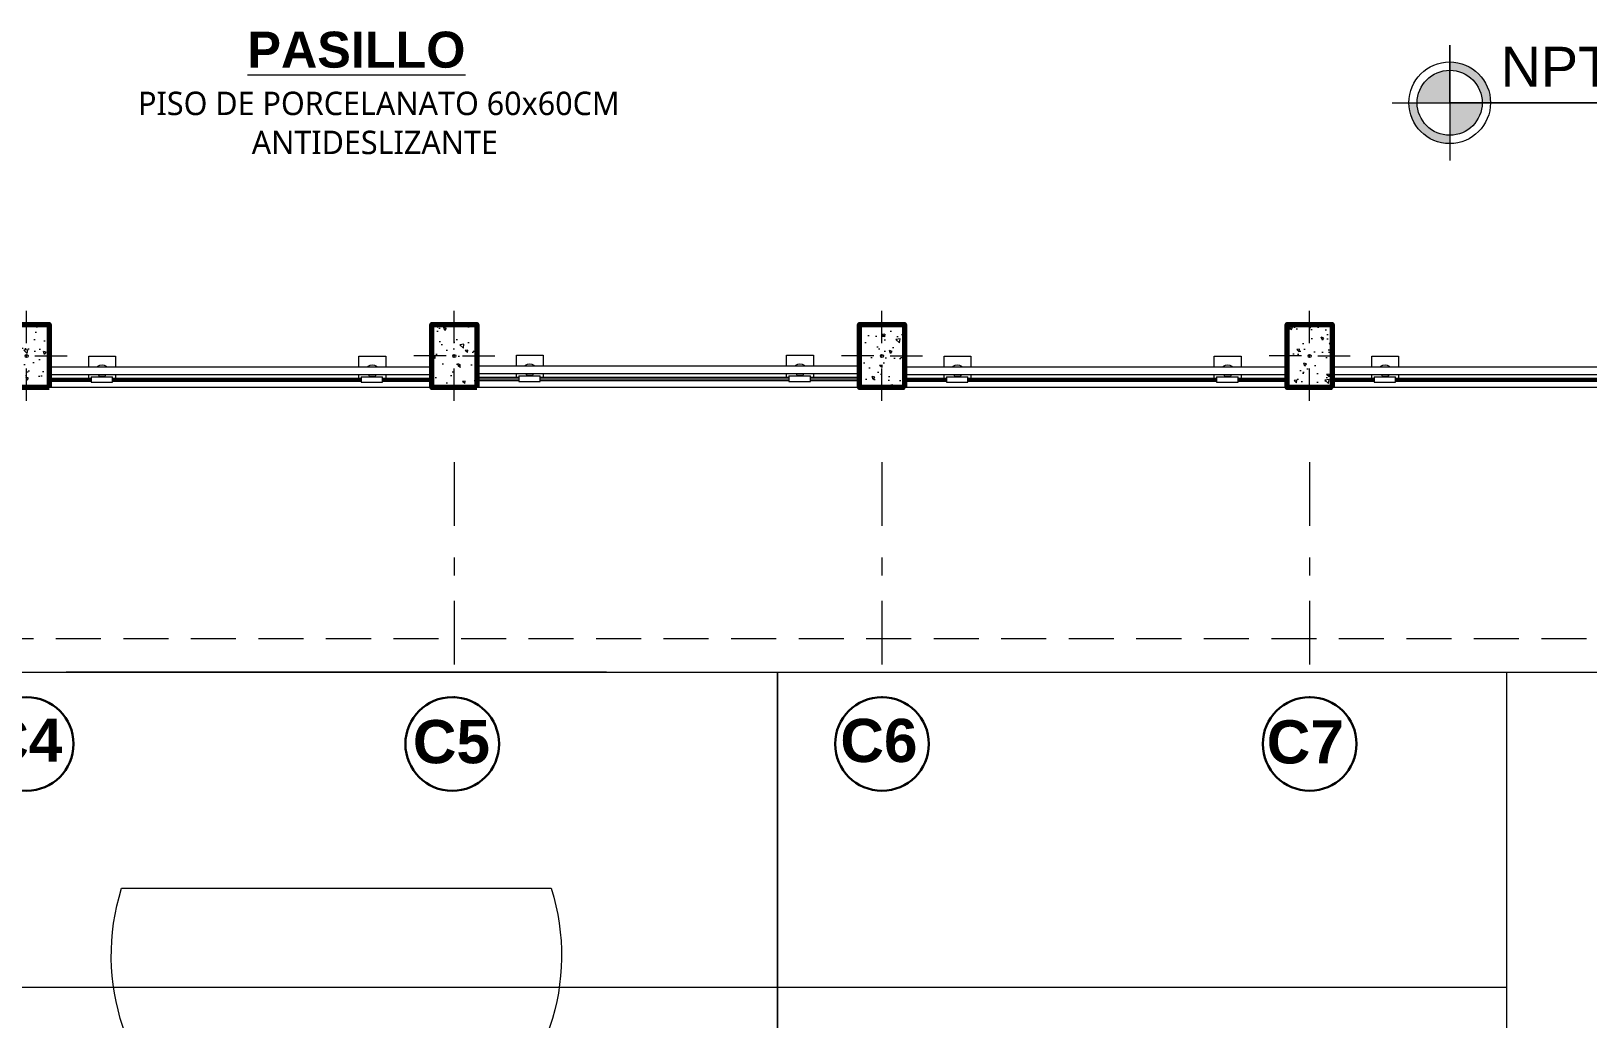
# Model space of a CAD drawing. Header units: metres. Extents: x 28 to 148, y 23 to 113.
# Drawn here: x 64.83 to 73.47, y 76.79 to 82.28 of the extents above; entities that cross this region are included whole.
import ezdxf

# ---------------------------------------------------------------- set-up
doc = ezdxf.new("R2010")
doc.units = ezdxf.units.M
doc.linetypes.add('DASHED2', pattern=[0.375, 0.25, -0.125])
doc.linetypes.add('Dot & Dashed', pattern=[0.670277762413025, 0.352777767181396, -0.176388883590699, 0, -0.14111111164093])
for name, color, linetype, lineweight in [('05', 152, 'Continuous', 50), ('0_Pluma_Nº__1', 8, 'Continuous', 9), ('0_Pluma_Nº__2', 250, 'Continuous', 20), ('A-FLOR-HRAL', 11, 'Continuous', 9), ('COLUMNAS 50', 32, 'Continuous', 70), ('Cotas varias El', 253, 'Continuous', 13), ('GRAFO 0 BLANCO', 7, 'Continuous', 0), ('GRAFO 4', 7, 'Continuous', 30), ('GRAFO01', 7, 'Continuous', 0), ('letras sr', 7, 'Continuous', 5), ('Proyeccciones', 1, 'DASHED2', 18), ('TEXTO 100', 7, 'Continuous', 20)]:
    doc.layers.add(name, color=color, linetype=linetype, lineweight=lineweight)
doc.styles.add('GENERATED_STYLE_1', font='arialbd.ttf')
doc.styles.add('JOS', font='arial.ttf', dxfattribs={"height": 1})
doc.styles.add('Santa Rosa 1 50', font='trebuc.ttf')

# ---------------------------------------------------------------- blocks, each defined once
blk = doc.blocks.new('columna pasillos')
at = {"layer": 'GRAFO 0 BLANCO'}
h = blk.add_hatch(dxfattribs=at)
h.set_pattern_fill('AR-CONC', color=256, scale=0.02399999999999999, angle=-90.00000079175783)
h.set_pattern_definition([(319.9999992082422, (0, 0), (-0.01506051477462154, -0.1721424436160628), [0.01799999999999999, -0.1979999999999999]), (264.9999992082422, (0, 0), (0.1805261125481726, 0.03330031757246919), [0.01439999999999999, -0.1583999999999999]), (10.45144366824218, (-0.001255042758233223, -0.01434520342265684), (0.1654655959138421, -0.1388421255010397), [0.01529764607999999, -0.1682741068799999]), (316.1841992082421, (0.04799999999999998, -6.63301485462505e-10), (-0.03972463092985215, -0.2561379188122313), [0.02699999999999999, -0.2969999999999999]), (6.635634698242177, (0.0446896060250406, -0.02134481941755587), (0.2337884610860787, -0.2243188701924863), [0.02294648207999999, -0.2524113023999999]), (261.1841631982422, (0.04799999999999998, -6.63301485462505e-10), (0.2337884609649843, -0.224318870043817), [0.02159999999999999, -0.2376000002399999]), (290.9999992082422, (0.03599999966834924, -0.0240000004974761), (-0.09662853573932795, -0.1432576911731422), [0.01799999999999999, -0.1979999999999999]), (235.9999992082422, (0.03599999966834924, -0.0240000004974761), (0.1740360100042875, -0.0583956820661451), [0.0144, -0.1584]), (341.4514439482422, (0.02794762174337869, -0.03593814134620205), (0.07740747388692112, -0.2016533714848699), [0.0152976456, -0.1682741068799999]), (307.4999992082422, (0, 0), (0.07989452487918647, -0.002918366380194698), [0, -0.15648, 0, -0.1608, 0, -0.1589999999999999]), (277.4999992082422, (0, 0), (0.09465880997929434, -0.063136690294185), [0, -0.09167999999999997, 0, -0.15288, 0, -0.06059999999999998]), (237.4999992082422, (7.39581156290693e-10, 0.05351999999999998), (-0.005413170986677214, -0.1281173846065747), [0, -0.05999999999999998, 0, -0.1871999999999999, 0, -0.2483999999999999]), (227.4999992082422, (1.071231899021946e-09, 0.07751999999999996), (0.02402519382561498, -0.1399646809741716), [0, -0.07799999999999999, 0, -0.12432, 0, -0.1763999999999999])])
h.paths.add_polyline_path([(-235.5346923206634, 35.02399061012053), (-235.7846922043217, 35.02399061004231), (-235.7846918552657, 34.67399061008165), (-235.5346919716073, 34.67399061016009)])
h.paths.add_polyline_path([(-235.6509782994193, 34.84899061014031, -1), (-235.6684059762088, 34.84899061014031, -1)], flags=16)
at = {"layer": 'COLUMNAS 50', "color": 1, "linetype": 'Continuous', "lineweight": 9}
for p, q in [((-235.659692137814, 35.09899060864817), (-235.659692137814, 34.9189906086481)), ((-235.7046921628762, 34.84899061014031), (-235.8846921628762, 34.84899061014031)), ((-235.6146921127519, 34.84899061014031), (-235.4346921127519, 34.84899061014031)), ((-235.659692137814, 34.77899066027092), (-235.659692137814, 34.59899066027086))]:
    blk.add_line(p, q, dxfattribs=at)
at = {"layer": 'COLUMNAS 50', "linetype": 'Continuous'}
blk.add_lwpolyline([(-235.7846922043217, 35.02399061004231), (-235.5346923206634, 35.02399061012053), (-235.5346919716073, 34.67399061016009), (-235.7846918552657, 34.67399061008165)], close=True, dxfattribs=at)
at = {"layer": 'COLUMNAS 50', "color": 1, "linetype": 'Continuous', "lineweight": 9}
blk.add_circle((-235.659692137814, 34.84899061014031), 0.0087138383947443, dxfattribs=at)
blk.add_point((-235.659692137814, 34.84899061014031), dxfattribs=at)
blk = doc.blocks.new('Barandilla - 50 x 12mm-V13-Nivel 2')
at = {"layer": 'A-FLOR-HRAL'}
for p, q in [((-26.70546726635709, 93.00350822437645), (-88.00000000000932, 93.00350822438354)), ((-88.00000000000932, 93.00350822438354), (-88.00000000001796, 18.21820814453502)), ((34.14173290303832, 93.00350822436941), (13.22414061244731, 93.00350822437183)), ((-88.00000000001796, 18.21820814453502), (-88.0000000000266, -56.56709193536628)), ((24.92408932763253, 2.559974571989083), (25.07591067237265, 33.55960280011573)), ((27.00000000001878, 79.3610483492223), (57.00000000001877, 79.36104834921883)), ((27.00000000001878, 79.3610483492223), (27.00000000000502, -39.6355106011893)), ((57.00000000001877, 79.36104834921883), (57.00000000000501, -39.63551060119276)), ((-88.0000000000266, -56.56709193536628), (-26.65750026039176, -56.56709193537097)), ((13.22414061245054, -56.56709193537402), (34.14173290304229, -56.56709193537563)), ((57.00000000000501, -39.63551060119276), (27.00000000000502, -39.6355106011893))]:
    blk.add_line(p, q, dxfattribs=at)
for centre, radius, start, end in [((-0.5706645103747868, 18.18502156444442), 39.42902882610482, 144.0345375688887, 215.4042522977512), ((-19.28840541889522, -77.8210498320877), 119.8909601388826, 93.54235804108417, 96.3186679859427), ((-18.34714648741117, 114.3698242009999), 119.8909601388826, 285.3761058525732, 291.1568047317177), ((-19.28840541889522, -77.8210498320877), 119.8909601388825, 68.28198513490644, 74.15247126397725), ((-18.34714648741117, 114.3698242009999), 119.8909601388826, 263.1201218806851, 266.0112239828675)]:
    blk.add_arc(centre, radius, start, end, dxfattribs=at)
blk = doc.blocks.new('Barandilla - 50 x 12mm-V14-Nivel 2')
at = {"layer": 'A-FLOR-HRAL'}
for p, q in [((-26.77585938754871, 93.00350822437646), (-88.00000000000932, 93.00350822438354)), ((-88.00000000000932, 93.00350822438354), (-88.00000000001796, 18.21820814453502)), ((34.14173290305526, 93.00350822436941), (13.0940963961429, 93.00350822437184)), ((-88.00000000001796, 18.21820814453502), (-88.0000000000266, -56.56709193536628)), ((24.92408932763253, 2.559974571989083), (25.07591067237265, 33.55960280011573)), ((27.00000000001878, 79.3610483492223), (57.00000000001877, 79.36104834921883)), ((27.00000000001878, 79.3610483492223), (27.00000000000502, -39.6355106011893)), ((57.00000000001877, 79.36104834921883), (57.00000000000501, -39.63551060119276)), ((-88.0000000000266, -56.56709193536628), (-26.77585938754689, -56.56709193537096)), ((13.14206340210961, -56.56709193537402), (34.14173290305924, -56.56709193537563)), ((57.00000000000501, -39.63551060119276), (27.00000000000502, -39.6355106011893))]:
    blk.add_line(p, q, dxfattribs=at)
for centre, radius, start, end in [((-0.5706645103747868, 18.18502156444442), 39.42902882610482, 144.0345375688887, 215.4042522977512), ((-19.28840541889522, -77.8210498320877), 119.8909601388826, 93.58403373800627, 96.3186679859427), ((-19.28840541889522, -77.8210498320877), 119.8909601388825, 68.28198513490644, 74.20794172550735), ((-18.34714648741117, 114.3698242009999), 119.8909601388826, 285.3266558256772, 291.1568047317177), ((-18.34714648741117, 114.3698242009999), 119.8909601388826, 263.1201218806851, 265.9624964592715)]:
    blk.add_arc(centre, radius, start, end, dxfattribs=at)
blk = doc.blocks.new('Barandilla - Barandilla-558193-Nivel 2')
at = {"layer": 'A-FLOR-HRAL'}
for p, q in [((57247.69495929944, 72178.70785782137), (55122.69466079295, 72178.70785782138)), ((55122.69466079295, 72138.70785782137), (57247.69495929944, 72138.70785782137)), ((55122.69466079289, 72117.79026553068), (55355.83376169691, 72117.79026553068)), ((55122.69466079289, 72109.83026553069), (55355.83376169691, 72109.83026553069)), ((55122.69466079289, 72108.2702655307), (55355.83376169691, 72108.2702655307)), ((55122.69466079289, 72100.2702655307), (55355.83376169691, 72100.2702655307)), ((55474.83032064732, 72117.79026553068), (56855.8337616969, 72117.79026553068)), ((55474.83032064732, 72109.83026553069), (56855.83376169691, 72109.83026553069)), ((55474.83032064732, 72108.2702655307), (56855.83376169691, 72108.27026553068)), ((55474.83032064732, 72100.2702655307), (56855.83376169691, 72100.2702655307)), ((56974.83032064731, 72117.79026553068), (57247.69495929938, 72117.79026553068)), ((56974.83032064731, 72109.83026553069), (57247.69495929938, 72109.83026553069)), ((56974.83032064731, 72108.27026553068), (57247.69495929938, 72108.27026553068)), ((56974.83032064731, 72100.2702655307), (57247.69495929938, 72100.2702655307))]:
    blk.add_line(p, q, dxfattribs=at)
at = {"extrusion": (0, 0, -1), "zscale": -1, "rotation": 270.0000000000002}
for name, p in [('Barandilla - 50 x 12mm-V13-Nivel 2', (-55435.19481004614, 72151.93199843373)), ('Barandilla - 50 x 12mm-V14-Nivel 2', (-56935.19481004613, 72151.93199843372))]:
    blk.add_blockref(name, p, dxfattribs=at)
blk = doc.blocks.new('Barandilla - Barandilla-558288-Nivel 2')
at = {"layer": 'A-FLOR-HRAL'}
for p, q in [((59622.69526846922, 72183.71335695812), (57497.69495929944, 72183.71335695813)), ((57497.69495929944, 72143.71335695813), (59622.69526846922, 72143.71335695812)), ((57497.69495929938, 72122.79576466745), (57730.83406553505, 72122.79576466745)), ((57497.69495929938, 72114.83576466746), (57730.83406553506, 72114.83576466746)), ((57497.69495929938, 72113.27576466744), (57730.83406553506, 72113.27576466744)), ((57497.69495929938, 72105.27576466746), (57730.83406553506, 72105.27576466746)), ((57849.83062448547, 72122.79576466745), (59230.83406553505, 72122.79576466743)), ((57849.83062448547, 72114.83576466746), (59230.83406553506, 72114.83576466744)), ((57849.83062448547, 72113.27576466744), (59230.83406553506, 72113.27576466744)), ((57849.83062448547, 72105.27576466746), (59230.83406553506, 72105.27576466744)), ((59349.83062448547, 72122.79576466743), (59622.69526846915, 72122.79576466743)), ((59349.83062448547, 72114.83576466744), (59622.69526846915, 72114.83576466744)), ((59349.83062448547, 72113.27576466744), (59622.69526846915, 72113.27576466744)), ((59349.83062448547, 72105.27576466744), (59622.69526846915, 72105.27576466744))]:
    blk.add_line(p, q, dxfattribs=at)
at = {"extrusion": (0, 0, -1), "zscale": -1, "rotation": 270.0000000000002}
for name, p in [('Barandilla - 50 x 12mm-V13-Nivel 2', (-57810.19511388427, 72156.93749757048)), ('Barandilla - 50 x 12mm-V14-Nivel 2', (-59310.19511388427, 72156.93749757048))]:
    blk.add_blockref(name, p, dxfattribs=at)
blk = doc.blocks.new('Barandilla - 50 x 12mm-V15-Nivel 2')
at = {"layer": 'A-FLOR-HRAL'}
for p, q in [((-26.70546738972634, 93.00350822437645), (-88.00000000000932, 93.00350822438354)), ((-88.00000000000932, 93.00350822438354), (-88.00000000001796, 18.21820814453502)), ((34.14173290303832, 93.00350822436941), (13.22414061244731, 93.00350822437183)), ((-88.00000000001796, 18.21820814453502), (-88.0000000000266, -56.56709193536628)), ((24.92408932763253, 2.559974571989083), (25.07591067237265, 33.55960280011573)), ((27.00000000001878, 79.3610483492223), (57.00000000001877, 79.36104834921883)), ((27.00000000001878, 79.3610483492223), (27.00000000000502, -39.6355106011893)), ((57.00000000001877, 79.36104834921883), (57.00000000000501, -39.63551060119276)), ((-88.0000000000266, -56.56709193536628), (-26.65750036187239, -56.56709193537097)), ((13.22414061245054, -56.56709193537402), (34.14173290304229, -56.56709193537563)), ((57.00000000000501, -39.63551060119276), (27.00000000000502, -39.6355106011893))]:
    blk.add_line(p, q, dxfattribs=at)
for centre, radius, start, end in [((-0.5706645103747868, 18.18502156444442), 39.42902882610482, 144.0345375688887, 215.4042522977512), ((-19.28840541889522, -77.8210498320877), 119.8909601388826, 93.54235809656949, 96.3186679859427), ((-18.34714648741117, 114.3698242009999), 119.8909601388826, 285.3761058525732, 291.1568047317177), ((-19.28840541889522, -77.8210498320877), 119.8909601388825, 68.28198513490644, 74.15247126397725), ((-18.34714648741117, 114.3698242009999), 119.8909601388826, 263.1201218806851, 266.0112239306084)]:
    blk.add_arc(centre, radius, start, end, dxfattribs=at)
blk = doc.blocks.new('Barandilla - 50 x 12mm-V16-Nivel 2')
at = {"layer": 'A-FLOR-HRAL'}
for p, q in [((-26.77585938754873, 93.00350822437646), (-88.00000000000932, 93.00350822438354)), ((-88.00000000000932, 93.00350822438354), (-88.00000000001796, 18.21820814453502)), ((34.14173290305526, 93.00350822436941), (13.09409649228689, 93.00350822437184)), ((-88.00000000001796, 18.21820814453502), (-88.0000000000266, -56.56709193536628)), ((24.92408932763253, 2.559974571989083), (25.07591067237265, 33.55960280011573)), ((27.00000000001878, 79.3610483492223), (57.00000000001877, 79.36104834921883)), ((27.00000000001878, 79.3610483492223), (27.00000000000502, -39.6355106011893)), ((57.00000000001877, 79.36104834921883), (57.00000000000501, -39.63551060119276)), ((-88.0000000000266, -56.56709193536628), (-26.77585938754689, -56.56709193537096)), ((13.14206352014228, -56.56709193537402), (34.14173290305924, -56.56709193537563)), ((57.00000000000501, -39.63551060119276), (27.00000000000502, -39.6355106011893))]:
    blk.add_line(p, q, dxfattribs=at)
for centre, radius, start, end in [((-0.5706645103747868, 18.18502156444442), 39.42902882610482, 144.0345375688887, 215.4042522977512), ((-19.28840541889522, -77.8210498320877), 119.8909601388826, 93.58403373800627, 96.3186679859427), ((-19.28840541889522, -77.8210498320877), 119.8909601388825, 68.28198513490644, 74.20794167379803), ((-18.34714648741117, 114.3698242009999), 119.8909601388827, 285.3266558799307, 291.1568047317177), ((-18.34714648741117, 114.3698242009999), 119.8909601388826, 263.1201218806851, 265.9624964592715)]:
    blk.add_arc(centre, radius, start, end, dxfattribs=at)
blk = doc.blocks.new('Barandilla - Barandilla-558365-Nivel 2')
at = {"layer": 'A-FLOR-HRAL'}
for p, q in [((61997.69439403144, 72178.70903389298), (59872.69526846923, 72178.709033893)), ((59872.69526846923, 72138.709033893), (61997.69439403144, 72138.70903389298)), ((59872.69526846916, 72117.7914416023), (60105.83378290104, 72117.7914416023)), ((59872.69526846916, 72109.8314416023), (60105.83378290105, 72109.8314416023)), ((59872.69526846916, 72108.27144160231), (60105.83378290105, 72108.27144160231)), ((59872.69526846916, 72100.27144160231), (60105.83378290105, 72100.27144160231)), ((60224.83034185146, 72117.7914416023), (61605.83378290104, 72117.7914416023)), ((60224.83034185146, 72109.8314416023), (61605.83378290106, 72109.8314416023)), ((60224.83034185146, 72108.27144160231), (61605.83378290106, 72108.27144160231)), ((60224.83034185146, 72100.27144160231), (61605.83378290106, 72100.27144160231)), ((61724.83034185146, 72117.7914416023), (61997.69439403138, 72117.7914416023)), ((61724.83034185146, 72109.8314416023), (61997.69439403138, 72109.8314416023)), ((61724.83034185146, 72108.27144160231), (61997.69439403138, 72108.27144160231)), ((61724.83034185146, 72100.27144160231), (61997.69439403138, 72100.27144160231))]:
    blk.add_line(p, q, dxfattribs=at)
at = {"extrusion": (0, 0, -1), "zscale": -1, "rotation": 270.0000000000002}
for name, p in [('Barandilla - 50 x 12mm-V15-Nivel 2', (-60185.19483125026, 72151.93317450535)), ('Barandilla - 50 x 12mm-V16-Nivel 2', (-61685.19483125027, 72151.93317450535))]:
    blk.add_blockref(name, p, dxfattribs=at)
blk = doc.blocks.new('Barandilla - 50 x 12mm-V17-Nivel 2')
at = {"layer": 'A-FLOR-HRAL'}
for p, q in [((-26.70546710601267, 93.00350822437645), (-88.00000000000932, 93.00350822438354)), ((-88.00000000000932, 93.00350822438354), (-88.00000000001796, 18.21820814453502)), ((34.14173290303832, 93.00350822436941), (13.22414061244732, 93.00350822437183)), ((-88.00000000001796, 18.21820814453502), (-88.0000000000266, -56.56709193536628)), ((24.92408932763253, 2.559974571989083), (25.07591067237265, 33.55960280011573)), ((27.00000000001878, 79.3610483492223), (57.00000000001877, 79.36104834921883)), ((27.00000000001878, 79.3610483492223), (27.00000000000502, -39.6355106011893)), ((57.00000000001877, 79.36104834921883), (57.00000000000501, -39.63551060119276)), ((-88.0000000000266, -56.56709193536628), (-26.65750012850087, -56.56709193537097)), ((13.22414061245054, -56.56709193537402), (34.14173290304229, -56.56709193537563)), ((57.00000000000501, -39.63551060119276), (27.00000000000502, -39.6355106011893))]:
    blk.add_line(p, q, dxfattribs=at)
for centre, radius, start, end in [((-0.5706645103747868, 18.18502156444442), 39.42902882610482, 144.0345375688887, 215.4042522977512), ((-19.28840541889522, -77.8210498320877), 119.8909601388826, 93.54235796897478, 96.3186679859427), ((-18.34714648741117, 114.3698242009999), 119.8909601388826, 285.3761058525732, 291.1568047317177), ((-19.28840541889522, -77.8210498320877), 119.8909601388825, 68.28198513490644, 74.15247126397725), ((-18.34714648741117, 114.3698242009999), 119.8909601388826, 263.1201218806851, 266.0112240507876)]:
    blk.add_arc(centre, radius, start, end, dxfattribs=at)
blk = doc.blocks.new('Barandilla - 50 x 12mm-V18-Nivel 2')
at = {"layer": 'A-FLOR-HRAL'}
for p, q in [((-26.77585938754871, 93.00350822437646), (-88.00000000000932, 93.00350822438354)), ((-88.00000000000932, 93.00350822438354), (-88.00000000001796, 18.21820814453502)), ((34.14173290305526, 93.00350822436941), (13.09409627118115, 93.00350822437184)), ((-88.00000000001796, 18.21820814453502), (-88.0000000000266, -56.56709193536628)), ((24.92408932763253, 2.559974571989083), (25.07591067237265, 33.55960280011573)), ((27.00000000001878, 79.3610483492223), (57.00000000001877, 79.36104834921883)), ((27.00000000001878, 79.3610483492223), (27.00000000000502, -39.6355106011893)), ((57.00000000001877, 79.36104834921883), (57.00000000000501, -39.63551060119276)), ((-88.0000000000266, -56.56709193536628), (-26.77585938754689, -56.56709193537096)), ((13.14206324869435, -56.56709193537402), (34.14173290305924, -56.56709193537563)), ((57.00000000000501, -39.63551060119276), (27.00000000000502, -39.6355106011893))]:
    blk.add_line(p, q, dxfattribs=at)
for centre, radius, start, end in [((-0.5706645103747868, 18.18502156444442), 39.42902882610482, 144.0345375688887, 215.4042522977512), ((-19.28840541889522, -77.8210498320877), 119.8909601388826, 93.58403373800627, 96.3186679859427), ((-19.28840541889522, -77.8210498320877), 119.8909601388825, 68.28198513490644, 74.20794179271603), ((-18.34714648741117, 114.3698242009999), 119.8909601388826, 285.3266557551597, 291.1568047317177), ((-18.34714648741117, 114.3698242009999), 119.8909601388826, 263.1201218806851, 265.9624964592715)]:
    blk.add_arc(centre, radius, start, end, dxfattribs=at)
blk = doc.blocks.new('Barandilla - Barandilla-558475-Nivel 2')
at = {"layer": 'A-FLOR-HRAL'}
for p, q in [((64372.69574961118, 72178.70903389298), (62247.69439403144, 72178.709033893)), ((62247.69439403144, 72138.709033893), (64372.69574961118, 72138.70903389298)), ((62247.69439403138, 72117.7914416023), (62480.83402347202, 72117.7914416023)), ((62247.69439403138, 72109.8314416023), (62480.83402347203, 72109.8314416023)), ((62247.69439403138, 72108.27144160231), (62480.83402347203, 72108.27144160231)), ((62247.69439403138, 72100.27144160231), (62480.83402347203, 72100.27144160231)), ((62599.83058242244, 72117.7914416023), (63980.83402347202, 72117.7914416023)), ((62599.83058242244, 72109.8314416023), (63980.83402347203, 72109.8314416023)), ((62599.83058242244, 72108.27144160231), (63980.83402347203, 72108.27144160231)), ((62599.83058242244, 72100.27144160231), (63980.83402347203, 72100.27144160231)), ((64099.83058242244, 72117.7914416023), (64372.69574961111, 72117.7914416023)), ((64099.83058242244, 72109.8314416023), (64372.69574961111, 72109.8314416023)), ((64099.83058242244, 72108.27144160231), (64372.69574961111, 72108.27144160231)), ((64099.83058242244, 72100.27144160231), (64372.69574961111, 72100.27144160231))]:
    blk.add_line(p, q, dxfattribs=at)
at = {"extrusion": (0, 0, -1), "zscale": -1, "rotation": 270.0000000000002}
for name, p in [('Barandilla - 50 x 12mm-V17-Nivel 2', (-62560.19507182125, 72151.93317450535)), ('Barandilla - 50 x 12mm-V18-Nivel 2', (-64060.19507182125, 72151.93317450535))]:
    blk.add_blockref(name, p, dxfattribs=at)
blk = doc.blocks.new('CANCHA TOTAL')
at = {"layer": '0_Pluma_Nº__1'}
for p, q in [((880.4817508783394, -116.4448842851209), (865.4817508783394, -116.4448842851209)), ((880.4817508783394, -116.4448842851209), (865.4817508783394, -116.4448842851209)), ((866.4817508778738, -119.4348842853444), (866.4817508783394, -116.4448842851209)), ((870.5317508782696, -122.244884285866), (870.5317508790845, -116.4448842851209)), ((870.5317508790845, -116.4448842851209), (870.5317508782696, -122.244884285866)), ((871.4817508783394, -116.4448842869836), (874.4817508783394, -116.4448842869836)), ((871.4817508783394, -116.4448842869836), (874.4817508783394, -116.4448842869836)), ((871.4817508783394, -116.4448842869836), (874.4817508783394, -116.4448842869836)), ((874.1748334335366, -117.6448842862385), (871.7886683231422, -117.6448842862385)), ((866.4817508789215, -118.1948842851209), (879.4817508789215, -118.1948842869836))]:
    blk.add_line(p, q, dxfattribs=at)
blk.add_arc((872.9817508790379, -118.017783758952), 1.25, 162.6432989781534, 17.35670112768936, dxfattribs=at)

msp = doc.modelspace()

# ---------------------------------------------------------------- hatches: boundary and pattern name
at = {"layer": 'TEXTO 100', "ltscale": 1.3}
h = msp.add_hatch(color=7, dxfattribs=at)
edge = h.paths.add_edge_path()
edge.add_line((72.88731867974388, 81.87800987446494), (72.7066753400149, 81.87800987731637))
edge.add_line((72.7066753400149, 81.87800987731637), (72.7066753400149, 81.69736653794413))
edge.add_arc((72.70667534161942, 81.87800987731637), 0.1806433393724134, 269.9999994913017, 359.9999990956475)
edge = h.paths.add_edge_path()
edge.add_arc((72.70667534126267, 81.87800987446494), 0.1806433422236752, 90.00000039565423, 180)
edge.add_line((72.52603200028676, 81.87800987446494), (72.70667534001575, 81.87800987731637))
edge.add_line((72.7066753400149, 81.87800987731637), (72.7066753400149, 82.05865321668861))
edge = h.paths.add_edge_path()
edge.add_line((72.7066753400149, 82.10474691380924), (72.7066753400149, 82.05865321668861))
edge.add_arc((72.70667533876798, 81.87800987446494), 0.1806433422236752, 0, 89.99999960434582, ccw=False)
edge.add_line((72.88731867974388, 81.87800987446494), (72.93341237971595, 81.87800987731637))
edge.add_arc((72.70667534161942, 81.87800987731637), 0.2267370380968789, 0, 90.00000040528428)
msp.add_hatch(color=7, dxfattribs=at).paths.add_polyline_path([(72.52603200021437, 81.87800987731637), (72.47993830025294, 81.87800987731637, 0.4142135623730951), (72.7066753400149, 81.65127283755439), (72.7066753400149, 81.69736653751585, -0.4142135623730951)])

# ---------------------------------------------------------------- linework, layer by layer
at = {"layer": '05'}
for points in [[(69.67903443385416, 80.64688287563771), (69.42903455019535, 80.64688287571616), (69.42903420117085, 80.2968802222749), (69.6790340848292, 80.29688022219668)], [(72.05403355941638, 80.64688583330823), (71.80403367575758, 80.6468858333869), (71.80403332673308, 80.29688627631967), (72.05403321039142, 80.29688627624122)]]:
    msp.add_lwpolyline(points, close=True, dxfattribs=at)
at = {"layer": 'Cotas varias El', "linetype": 'Dot & Dashed'}
for p, q in [((67.17903234959516, 79.88176322989864), (67.17903234959516, 78.57681984115561)), ((69.55403265876492, 79.88176322989864), (69.55403265876492, 78.57681984115561)), ((71.92903178432715, 79.88177606028825), (71.92903178432715, 78.57683267154522))]:
    msp.add_line(p, q, dxfattribs=at)
at = {"layer": 'GRAFO 0 BLANCO'}
msp.add_line((86.07903553509277, 80.29688037278692), (57.77903363022671, 80.29685214911), dxfattribs=at)
at = {"layer": 'GRAFO 4', "linetype": 'Continuous'}
for centre in [(64.80408714515369, 78.31683270935781), (67.16742616692926, 78.31648280079503), (69.55403265876492, 78.31681984115562), (71.92903178432715, 78.31683267154523)]:
    msp.add_circle(centre, 0.26, dxfattribs=at)
at = {"layer": 'Proyeccciones', "color": 2}
msp.add_lwpolyline([(54.8414446973887, 78.90251726231647), (77.8211252728648, 78.90251726231647), (77.8211252728648, 50.52688716162245), (54.8414446973887, 50.52688716162245)], close=True, dxfattribs=at)
at = {"layer": 'TEXTO 100', "color": 7, "ltscale": 1.3}
msp.add_lwpolyline([(72.38654440250258, 81.87800987731637), (74.71635563119554, 81.87800987731637), (72.7066753400149, 81.87800987731637), (72.7066753400149, 82.19814081090826), (72.7066753400149, 81.55787893802156)], dxfattribs=at)
for radius in [0.2267370397619712, 0.1806433398005204]:
    msp.add_circle((72.7066753400149, 81.87800987731637), radius, dxfattribs=at)

# ---------------------------------------------------------------- block references
at = {"layer": '0_Pluma_Nº__2', "xscale": -1}
msp.add_blockref('CANCHA TOTAL', (939.50605603612, 195.1595864970903), dxfattribs=at)
at = {"layer": 'A-FLOR-HRAL', "xscale": 0.001, "yscale": 0.001, "zscale": 0.001}
for name in ['Barandilla - Barandilla-558193-Nivel 2', 'Barandilla - Barandilla-558288-Nivel 2', 'Barandilla - Barandilla-558365-Nivel 2', 'Barandilla - Barandilla-558475-Nivel 2']:
    msp.add_blockref(name, (9.806339247849166, 8.230578717651525), dxfattribs=at)
at = {"layer": 'COLUMNAS 50', "rotation": 180}
for p in [(-170.8556029350232, 115.3208734937856), (-168.4806577305818, 115.320876482142), (-166.105657421412, 115.3208734866587), (-163.7306582958498, 115.3208764443294)]:
    msp.add_blockref('columna pasillos', p, dxfattribs=at)

# ---------------------------------------------------------------- texts
at = {"char_height": 0.24, "width": 1.011031258713047e-14, "attachment_point": 9, "rotation": 4.4022710127077164e-07, "style": 'GENERATED_STYLE_1'}
for s, insert in [('C4', (65.00260633615693, 78.21424440677018)), ('C5', (67.37731228432648, 78.20596869101331)), ('C6', (69.7513287089617, 78.21268099712577)), ('C7', (72.11908715253577, 78.20467177164932))]:
    msp.add_mtext(s, dxfattribs=dict(at, insert=insert))
at = {"layer": 'GRAFO01', "style": 'JOS'}
msp.add_text('NPT: +4.50', height=0.2218070513746775, rotation=8.129988784924771e-09, dxfattribs=at).set_placement((72.98938179864803, 81.96726885180803))
at = {"layer": 'letras sr', "insert": (64.99168687900183, 82.27297356932479), "char_height": 0.15884, "attachment_point": 1, "style": 'Santa Rosa 1 50'}
msp.add_mtext_dynamic_manual_height_columns('\\pi1.03837;{\\fSwis721 Ex BT|b1|i0|c0|p34;\\H1.25913x;\\LPASILLO\\H0.7942x;\\P\\pi0.43131;\\fTrebuchet MS|b0|i0|c0|p34;\\H0.81843x;\\lPISO DE PORCELANATO 60x60CM\\P\\pi1.06227;ANTIDESLIZANTE}', width=3.443884247384744, gutter_width=1, heights=[0], dxfattribs=at)

doc.saveas('drawing.dxf')
